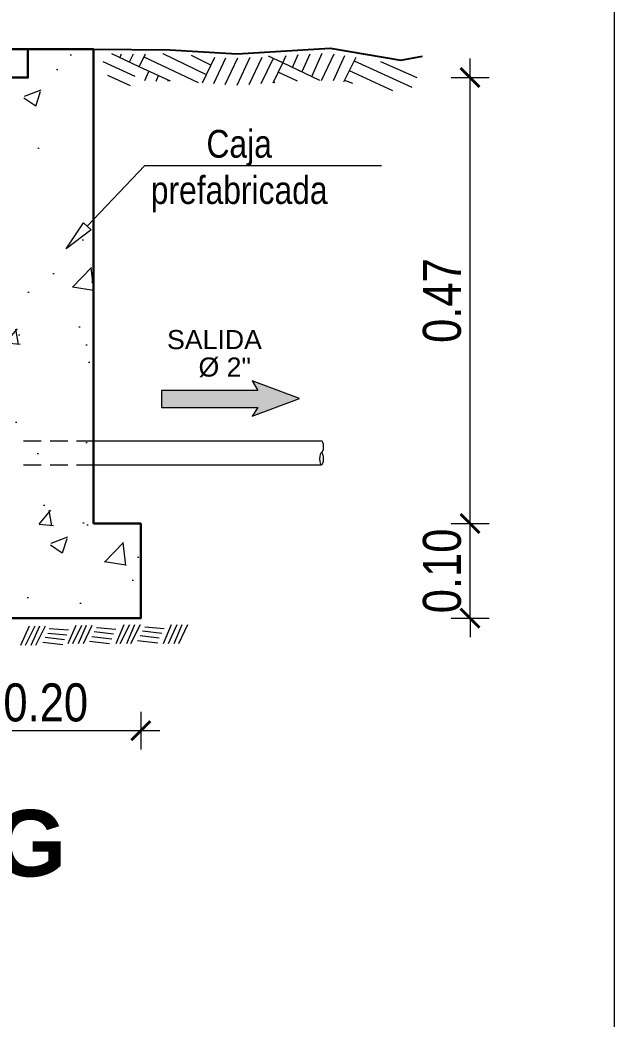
# Model space of a CAD drawing. Header units: metres. Extents: x 0 to 1935, y 0 to 1529.
# Drawn here: x 1890.378 to 1891.004, y 1482.178 to 1483.23 of the extents above; entities that cross this region are included whole.
import ezdxf
from ezdxf import colors
from ezdxf.entities.mleader import LeaderData, LeaderLine
from ezdxf.enums import TextEntityAlignment as Align
from ezdxf.math import Vec2, Vec3

# ---------------------------------------------------------------- set-up
doc = ezdxf.new("R2010")
doc.units = ezdxf.units.M
doc.header["$LTSCALE"] = 0.005
doc.layers.add('-Acero techos', color=252, linetype='Continuous', lineweight=13)
doc.layers.add('-Acotado', color=251, linetype='Continuous', lineweight=5)
for name, color, linetype in [('A_50_CotasExter', 7, 'Continuous'), ('G-TEXTOS-TITULOS', 4, 'Continuous'), ('PDF_0', 7, 'Continuous'), ('PDF_Sentido de flujo', 1, 'Continuous'), ('PDF_Text', 7, 'Continuous')]:
    doc.layers.add(name, color=color, linetype=linetype)
for name, color, linetype, true_color in [('PDF_Muro secundario', 7, 'Continuous', 0x545454), ('PDF_TERRENO', 7, 'Continuous', 0x954a00), ("PDF_Tub. de desague 4''", 7, 'Continuous', 0x002595)]:
    doc.layers.add(name, color=color, linetype=linetype, true_color=true_color)
doc.styles.add('-Arial Narrow', font='ARIALN.TTF')
doc.styles.add('25-TITULO', font='arialbd.ttf', dxfattribs={"height": 0.1})
doc.styles.add('PDF Arial-BoldMT', font='arial.ttf')
doc.dimstyles.new('Esc 1_20n', dxfattribs={"dimscale": 0.02, "dimtxt": 2, "dimasz": 1, "dimexe": 1, "dimexo": 1, "dimgap": 0.45, "dimtad": 1, "dimtoh": 1, "dimzin": 3, "dimdsep": 46, "dimtxsty": '-Arial Narrow', "dimblk": 'ARCHTICK', "dimcen": 1, "dimdle": 1, "dimclrd": 252, "dimclre": 252, "dimclrt": 252, "dimadec": 0, "dimazin": 0, "dimtfac": 1, "dimtix": 1, "dimtmove": 1, "dimatfit": 2, "dimldrblk": 'ARCHTICK', "dimfxl": 1, "dimfxlon": 1, "dimtolj": 2, "dimlwd": 5, "dimlwe": 5, "dimarcsym": 0})

# ---------------------------------------------------------------- blocks, each defined once
blk = doc.blocks.new('_ArchTick')
at = {"color": 0, "linetype": 'ByBlock', "const_width": 0.15}
blk.add_lwpolyline([(-0.5, -0.5), (0.5, 0.5)], dxfattribs=at)
blk = doc.blocks.new('*D324')
at = {"layer": 'A_50_CotasExter', "color": 252, "lineweight": 5, "ltscale": 0.005, "transparency": 16777216}
for p, q in [((1890.3051, 1482.5012), (1890.3051, 1482.4612)), ((1890.5054, 1482.5012), (1890.5054, 1482.4612)), ((1890.2851, 1482.4812), (1890.5254, 1482.4812))]:
    blk.add_line(p, q, dxfattribs=at)
at = {"layer": 'Defpoints', "color": 0, "ltscale": 0.005, "transparency": 16777216}
for p in [(1890.3051, 1482.5996), (1890.5054, 1482.5996), (1890.5054, 1482.4812)]:
    blk.add_point(p, dxfattribs=at)
at = {"layer": 'A_50_CotasExter', "color": 252, "lineweight": 5, "ltscale": 0.005, "transparency": 16777216, "xscale": 0.02, "yscale": 0.02, "zscale": 0.02, "rotation": 180}
blk.add_blockref('_ArchTick', (1890.3051, 1482.4812), dxfattribs=at)
at = {"layer": 'A_50_CotasExter', "color": 252, "lineweight": 5, "ltscale": 0.005, "transparency": 16777216, "xscale": 0.02, "yscale": 0.02, "zscale": 0.02}
blk.add_blockref('_ArchTick', (1890.5054, 1482.4812), dxfattribs=at)
at = {"layer": 'A_50_CotasExter', "color": 252, "ltscale": 0.005, "transparency": 16777216, "insert": (1890.4053, 1482.5107), "char_height": 0.04, "attachment_point": 5, "style": '-Arial Narrow'}
blk.add_mtext('\\A2;0.20', dxfattribs=at)
blk = doc.blocks.new('*D325')
at = {"layer": 'A_50_CotasExter', "color": 252, "lineweight": 5, "ltscale": 0.005, "transparency": 16777216}
for p, q in [((1890.8521, 1482.6993), (1890.8521, 1482.7193)), ((1890.8321, 1482.6993), (1890.8721, 1482.6993)), ((1890.8521, 1482.5996), (1890.8521, 1482.6993)), ((1890.8321, 1482.5996), (1890.8721, 1482.5996)), ((1890.8521, 1482.5996), (1890.8521, 1482.5796))]:
    blk.add_line(p, q, dxfattribs=at)
at = {"layer": 'Defpoints', "color": 0, "ltscale": 0.005, "transparency": 16777216}
for p in [(1890.5054, 1482.6993), (1890.8521, 1482.6993), (1890.5054, 1482.5996)]:
    blk.add_point(p, dxfattribs=at)
at = {"layer": 'A_50_CotasExter', "color": 252, "lineweight": 5, "ltscale": 0.005, "transparency": 16777216, "xscale": 0.02, "yscale": 0.02, "zscale": 0.02}
for p, rotation in [((1890.8521, 1482.6993), 270), ((1890.8521, 1482.5996), 90)]:
    blk.add_blockref('_ArchTick', p, dxfattribs=dict(at, rotation=rotation))
at = {"layer": 'A_50_CotasExter', "color": 252, "ltscale": 0.005, "transparency": 16777216, "insert": (1890.8227, 1482.6494), "char_height": 0.04, "attachment_point": 5, "rotation": 90, "style": '-Arial Narrow'}
blk.add_mtext('\\A2;0.10', dxfattribs=at)
blk = doc.blocks.new('*D326')
at = {"layer": 'A_50_CotasExter', "color": 252, "lineweight": 5, "ltscale": 0.005, "transparency": 16777216}
for p, q in [((1890.8521, 1482.6793), (1890.8521, 1483.189)), ((1890.8321, 1483.169), (1890.8721, 1483.169)), ((1890.8321, 1482.6993), (1890.8721, 1482.6993))]:
    blk.add_line(p, q, dxfattribs=at)
at = {"layer": 'Defpoints', "color": 0, "ltscale": 0.005, "transparency": 16777216}
for p in [(1890.3865, 1483.169), (1890.8521, 1483.169), (1890.5054, 1482.6993)]:
    blk.add_point(p, dxfattribs=at)
at = {"layer": 'A_50_CotasExter', "color": 252, "lineweight": 5, "ltscale": 0.005, "transparency": 16777216, "xscale": 0.02, "yscale": 0.02, "zscale": 0.02}
for p, rotation in [((1890.8521, 1483.169), 90), ((1890.8521, 1482.6993), 270)]:
    blk.add_blockref('_ArchTick', p, dxfattribs=dict(at, rotation=rotation))
at = {"layer": 'A_50_CotasExter', "color": 252, "ltscale": 0.005, "transparency": 16777216, "insert": (1890.8227, 1482.9341), "char_height": 0.04, "attachment_point": 5, "rotation": 90, "style": '-Arial Narrow'}
blk.add_mtext('\\A2;0.47', dxfattribs=at)
blk = doc.blocks.new('*D327')
at = {"layer": 'A_50_CotasExter', "color": 252, "lineweight": 5, "ltscale": 0.005, "transparency": 16777216}
for p, q in [((1889.857, 1483.2431), (1889.857, 1483.2831)), ((1890.4556, 1483.2431), (1890.4556, 1483.2831)), ((1889.837, 1483.2631), (1890.4756, 1483.2631))]:
    blk.add_line(p, q, dxfattribs=at)
at = {"layer": 'Defpoints', "color": 0, "ltscale": 0.005, "transparency": 16777216}
for p in [(1890.4556, 1483.2631), (1889.857, 1483.199), (1890.4556, 1483.199)]:
    blk.add_point(p, dxfattribs=at)
at = {"layer": 'A_50_CotasExter', "color": 252, "lineweight": 5, "ltscale": 0.005, "transparency": 16777216, "xscale": 0.02, "yscale": 0.02, "zscale": 0.02, "rotation": 180}
blk.add_blockref('_ArchTick', (1889.857, 1483.2631), dxfattribs=at)
at = {"layer": 'A_50_CotasExter', "color": 252, "lineweight": 5, "ltscale": 0.005, "transparency": 16777216, "xscale": 0.02, "yscale": 0.02, "zscale": 0.02}
blk.add_blockref('_ArchTick', (1890.4556, 1483.2631), dxfattribs=at)
at = {"layer": 'A_50_CotasExter', "color": 252, "ltscale": 0.005, "transparency": 16777216, "insert": (1890.1563, 1483.2926), "char_height": 0.04, "attachment_point": 5, "style": '-Arial Narrow'}
blk.add_mtext('\\A2;0.60', dxfattribs=at)
blk = doc.blocks.new('_ClosedBlank')
at = {"color": 0, "linetype": 'ByBlock', "lineweight": -2}
for p, q in [((-1, 0.167), (0, 0)), ((-1, 0.167), (-1, -0.167)), ((0, 0), (-1, -0.167))]:
    blk.add_line(p, q, dxfattribs=at)

msp = doc.modelspace()

# ---------------------------------------------------------------- hatches: boundary and pattern name
at = {"layer": '-Acero techos', "lineweight": 5, "ltscale": 0.005, "true_color": 0x939598}
h = msp.add_hatch(dxfattribs=at)
h.set_pattern_fill('AR-CONC', color=252, scale=0.001)
h.set_pattern_definition([(50, (72.65784, 38.88062), (0.182184669, -0.015939086), [0.01905, -0.20955]), (355, (72.65784, 38.88062), (-0.035243421, 0.191056845), [0.01524, -0.167640584]), (100.451445, (72.67302, 38.87929), (0.146941247, 0.175117752), [0.016190009, -0.178090245]), (46.1842, (72.65784, 38.93142), (0.27107904, -0.042042328), [0.028575, -0.314325]), (96.635558, (72.68043, 38.92791), (0.237404134, 0.247426125), [0.024285023, -0.267135608]), (351.184151, (72.65784, 38.93142), (0.237404134, 0.247426125), [0.022859967, -0.251459732]), (21, (72.68324, 38.91872), (0.151614391, -0.102265198), [0.01905, -0.20955]), (326, (72.68324, 38.91872), (0.061802028, 0.184187966), [0.01524, -0.16764]), (71.451445, (72.69588, 38.9102), (0.213416419, 0.081922769), [0.016190009, -0.178089938]), (37.5, (72.65784, 38.88062), (0.0030886033, 0.0845550389), [0, -0.165608, 0, -0.17018, 0, -0.168275]), (7.5, (72.65784, 38.88062), (0.0668196625, 0.1001805748), [0, -0.097028, 0, -0.161798, 0, -0.064135]), (327.5, (72.6012, 38.88062), (0.1355905952, -0.005728744), [0, -0.0635, 0, -0.19812, 0, -0.26289]), (317.5, (72.5758, 38.88062), (0.1481291814, 0.025426491), [0, -0.08255, 0, -0.131572, 0, -0.18669])])
h.paths.add_polyline_path([(1890.35495, 1482.69932), (1890.30507, 1482.69932), (1890.30507, 1482.59956), (1890.50544, 1482.59956), (1890.50544, 1482.69932), (1890.45556, 1482.69932), (1890.45556, 1483.19896), (1890.38647, 1483.19894), (1890.38647, 1483.16898), (1890.35495, 1483.16899)])
h.paths.add_polyline_path([(1889.95676, 1483.16896), (1889.92647, 1483.16896), (1889.92647, 1483.19896), (1889.85785, 1483.19896), (1889.85701, 1483.19895), (1889.85701, 1482.69932), (1889.80713, 1482.69932), (1889.80713, 1482.59956), (1890.00664, 1482.59956), (1890.00664, 1482.69932), (1889.95676, 1482.69932)])

# ---------------------------------------------------------------- linework, layer by layer
at = {"layer": '-Acero techos', "color": 18, "ltscale": 0.005, "true_color": 0x000000}
msp.add_lwpolyline([(1887.88844, 1483.77149), (1891.00367, 1483.77149), (1891.00367, 1480.3801), (1887.88844, 1480.3801)], close=True, dxfattribs=at)
at = {"layer": 'PDF_0', "lineweight": 25}
msp.add_lwpolyline([(1890.45556, 1483.19896), (1890.53587, 1483.19811), (1890.60689, 1483.19389), (1890.70495, 1483.19981), (1890.77935, 1483.18712), (1890.80218, 1483.19135)], dxfattribs=at)
at = {"layer": 'PDF_Muro secundario', "color": 18, "lineweight": 30, "true_color": 0x000000}
for points in [[(1889.92647, 1483.16896), (1890.38647, 1483.16896), (1890.38647, 1483.19896), (1889.92647, 1483.19896)], [(1890.45556, 1482.69932), (1890.50544, 1482.69932), (1890.50544, 1482.59956), (1890.30507, 1482.59956), (1890.30507, 1482.69932), (1890.35495, 1482.69932), (1890.35495, 1483.16899), (1890.38647, 1483.16898), (1890.38647, 1483.19894), (1890.45556, 1483.19896)]]:
    msp.add_lwpolyline(points, close=True, dxfattribs=at)
at = {"layer": 'PDF_Sentido de flujo', "lineweight": 5}
msp.add_lwpolyline([(1890.62851, 1482.82154), (1890.62259, 1482.81224), (1890.67247, 1482.83084), (1890.62259, 1482.84943), (1890.62851, 1482.83929), (1890.52706, 1482.83929), (1890.52706, 1482.82154)], close=True, dxfattribs=at)
at = {"layer": 'PDF_Sentido de flujo', "transparency": 33554559}
for points in [[(1890.6488, 1482.83929), (1890.52706, 1482.83929), (1890.67247, 1482.83084)], [(1890.52706, 1482.83929), (1890.67247, 1482.83084), (1890.52706, 1482.83084)], [(1890.62259, 1482.84943), (1890.6488, 1482.83929), (1890.62851, 1482.83929)], [(1890.67247, 1482.83084), (1890.52706, 1482.83084), (1890.64711, 1482.82154)], [(1890.52706, 1482.83084), (1890.64711, 1482.82154), (1890.52706, 1482.82154)], [(1890.62851, 1482.82154), (1890.64711, 1482.82154), (1890.62259, 1482.81224)]]:
    msp.add_solid(points, dxfattribs=at)
at = {"layer": 'PDF_TERRENO', "lineweight": 5}
for points in [[(1890.50375, 1483.18036), (1890.475, 1483.19389)], [(1890.48346, 1483.18966), (1890.48515, 1483.19389)], [(1890.4936, 1483.18543), (1890.49783, 1483.19389)], [(1890.53672, 1483.16514), (1890.50375, 1483.18036), (1890.51051, 1483.19389)], [(1890.56631, 1483.16345), (1890.50882, 1483.19051)], [(1890.57476, 1483.17191), (1890.52911, 1483.19389)], [(1890.57899, 1483.18205), (1890.5587, 1483.1922)], [(1890.57053, 1483.16345), (1890.58321, 1483.19051)], [(1890.58237, 1483.16261), (1890.59505, 1483.18966)], [(1890.5942, 1483.16176), (1890.60773, 1483.18966)], [(1890.60689, 1483.16092), (1890.62041, 1483.19051)], [(1890.61957, 1483.16176), (1890.63309, 1483.19051)], [(1890.63225, 1483.16261), (1890.64493, 1483.18882)], [(1890.69396, 1483.16599), (1890.65507, 1483.18459), (1890.63986, 1483.19135)], [(1890.64493, 1483.16345), (1890.65507, 1483.18459), (1890.65846, 1483.1922)], [(1890.66522, 1483.17952), (1890.67114, 1483.19304)], [(1890.67536, 1483.17529), (1890.68382, 1483.19389)], [(1890.68551, 1483.17022), (1890.6965, 1483.19473)], [(1890.69565, 1483.16599), (1890.70918, 1483.19389)], [(1890.70833, 1483.16599), (1890.72017, 1483.1922)], [(1890.71932, 1483.1643), (1890.73201, 1483.19051)], [(1890.49952, 1483.17022), (1890.4657, 1483.18543)], [(1890.7709, 1483.155), (1890.72524, 1483.17613)], [(1890.79118, 1483.15838), (1890.73032, 1483.18628)], [(1890.79626, 1483.16853), (1890.75821, 1483.18543)], [(1890.49445, 1483.16007), (1890.47077, 1483.17106)], [(1890.50966, 1483.16599), (1890.51389, 1483.17529)], [(1890.5215, 1483.16514), (1890.52404, 1483.17106)], [(1890.53418, 1483.16514), (1890.53418, 1483.16599)], [(1890.67029, 1483.16514), (1890.65, 1483.17444)], [(1890.72862, 1483.16261), (1890.72017, 1483.16599)], [(1890.64662, 1483.16345), (1890.64493, 1483.1643)], [(1890.38792, 1482.59111), (1890.37862, 1482.57082)], [(1890.39384, 1482.59111), (1890.3837, 1482.57082)], [(1890.39891, 1482.59111), (1890.38961, 1482.57082)], [(1890.40483, 1482.59111), (1890.39469, 1482.57082)], [(1890.42935, 1482.58688), (1890.40906, 1482.58857)], [(1890.43696, 1482.59196), (1890.4285, 1482.57251)], [(1890.44288, 1482.59196), (1890.43358, 1482.57251)], [(1890.44795, 1482.59196), (1890.43949, 1482.57251)], [(1890.45387, 1482.59196), (1890.44457, 1482.57251)], [(1890.47923, 1482.58773), (1890.45894, 1482.58942)], [(1890.48768, 1482.5928), (1890.47923, 1482.57251)], [(1890.4936, 1482.5928), (1890.48346, 1482.57251)], [(1890.49867, 1482.5928), (1890.49022, 1482.57251)], [(1890.50459, 1482.5928), (1890.49445, 1482.57251)], [(1890.52995, 1482.58857), (1890.50966, 1482.59026)], [(1890.53756, 1482.5928), (1890.52911, 1482.57251)], [(1890.54348, 1482.5928), (1890.53418, 1482.57251)], [(1890.54855, 1482.5928), (1890.5401, 1482.57251)], [(1890.55447, 1482.5928), (1890.54517, 1482.57251)], [(1890.42512, 1482.57674), (1890.40483, 1482.57927)], [(1890.42766, 1482.58181), (1890.40737, 1482.5835)], [(1890.475, 1482.57758), (1890.45387, 1482.58012)], [(1890.47669, 1482.58266), (1890.4564, 1482.58519)], [(1890.52488, 1482.57843), (1890.50459, 1482.58097)], [(1890.52742, 1482.5835), (1890.50713, 1482.58604)], [(1890.42343, 1482.57167), (1890.4023, 1482.5742)], [(1890.47247, 1482.57251), (1890.45133, 1482.57505)], [(1890.52319, 1482.57336), (1890.50205, 1482.57589)]]:
    msp.add_lwpolyline(points, dxfattribs=at)
at = {"layer": "PDF_Tub. de desague 4''", "lineweight": 9}
for points in [[(1890.38201, 1482.7864), (1890.40061, 1482.7864)], [(1890.4099, 1482.7864), (1890.4285, 1482.7864)], [(1890.4378, 1482.7864), (1890.45556, 1482.7864)], [(1890.45556, 1482.7864), (1890.69481, 1482.7864)], [(1890.38201, 1482.76104), (1890.40061, 1482.76104)], [(1890.4099, 1482.76104), (1890.4285, 1482.76104)], [(1890.4378, 1482.76104), (1890.45556, 1482.76104)], [(1890.45556, 1482.76104), (1890.69481, 1482.76104)]]:
    msp.add_lwpolyline(points, dxfattribs=at)
for points in [[(1890.69781, 1482.78017), (1890.69781, 1482.78367), (1890.69686, 1482.78651), (1890.6957, 1482.78651)], [(1890.6957, 1482.77383), (1890.69686, 1482.77383), (1890.69781, 1482.77666), (1890.69781, 1482.78017)], [(1890.6957, 1482.77383), (1890.69453, 1482.77383), (1890.69358, 1482.77099), (1890.69358, 1482.76748)], [(1890.69358, 1482.76748), (1890.69358, 1482.76398), (1890.69453, 1482.76114), (1890.6957, 1482.76114)], [(1890.69781, 1482.76748), (1890.69781, 1482.77099), (1890.69686, 1482.77383), (1890.6957, 1482.77383)], [(1890.6957, 1482.76114), (1890.69686, 1482.76114), (1890.69781, 1482.76398), (1890.69781, 1482.76748)]]:
    msp.add_open_spline(points, degree=3, dxfattribs=at)

# ---------------------------------------------------------------- texts
at = {"layer": 'G-TEXTOS-TITULOS', "color": 219, "true_color": 0x642165, "style": '25-TITULO'}
msp.add_text('CORTE G-G', height=0.07, dxfattribs=at).set_placement((1890.14998, 1482.36273), align=Align.MIDDLE_CENTER)
at = {"layer": 'PDF_Text', "char_height": 0.020096, "attachment_point": 4, "style": 'PDF Arial-BoldMT'}
for s, insert in [('SALIDA', (1890.53303, 1482.89287)), ('Ø 2"', (1890.56619, 1482.86372))]:
    msp.add_mtext(s, dxfattribs=dict(at, insert=insert))

# ---------------------------------------------------------------- dimensions: what is measured, and where the dimension line sits
at = {"layer": 'A_50_CotasExter', "color": 18, "ltscale": 0.005, "true_color": 0x000000}
for p1, p2, distance, picture, middle in [((1889.85701, 1483.19896), (1890.45556, 1483.19896), 0.06417, '*D327', (1890.15628, 1483.29255)), ((1890.50544, 1482.59956), (1890.50544, 1482.69932), -0.3467, '*D325', (1890.82272, 1482.64944))]:
    dim = msp.add_aligned_dim(p1=p1, p2=p2, distance=distance, dimstyle='Esc 1_20n', dxfattribs=at)
    dim.commit()
    dim.dimension.update_dxf_attribs({"geometry": picture, "text_midpoint": middle})
for base, p1, p2, angle, picture, middle in [((1890.85214, 1483.16898), (1890.50544, 1482.69932), (1890.38647, 1483.16898), 270, '*D326', (1890.82272, 1482.93415)), ((1890.50544, 1482.48124), (1890.30507, 1482.59956), (1890.50544, 1482.59956), 180, '*D324', (1890.40525, 1482.51067))]:
    dim = msp.add_linear_dim(base=base, p1=p1, p2=p2, angle=angle, dimstyle='Esc 1_20n', dxfattribs=at)
    dim.commit()
    dim.dimension.update_dxf_attribs({"geometry": picture, "text_midpoint": middle})

# ---------------------------------------------------------------- leaders
at = {"layer": '-Acotado'}
ml = msp.add_multileader_mtext('Standard', dxfattribs=at)
ml.set_content('Caja\\Pprefabricada', color=7, style='-Arial Narrow')
ml.set_leader_properties(color=7, linetype='Continuous', lineweight=0)
ml.set_arrow_properties(name='CLOSEDBLANK')
ml.build(insert=Vec2(0, 0))
ml.multileader.update_dxf_attribs({"has_dogleg": 0, "text_left_attachment_type": 6, "text_right_attachment_type": 6, "dogleg_length": 0, "arrow_head_size": 0.03248, "scale": 0.025})
ctx = ml.context
ctx.base_point, ctx.scale, ctx.char_height, ctx.arrow_head_size, ctx.landing_gap_size, ctx.plane_origin = Vec3(1890.50961, 1483.07647), 0.025, 0.0292329, 0.03248, 0.00812, Vec3(1890.53435, 1483.67454)
ctx.left_attachment, ctx.right_attachment, ctx.text_align_type = 6, 6, 1
notes = []
notes.append((ctx, [(0, (1, 1, 0), (1890.50961, 1483.07647), (1, 0), 0, [(0, [(1890.42679, 1482.9887)], 0, [])])]))
ctx.mtext.insert, ctx.mtext.alignment, ctx.mtext.flow_direction = Vec3(1890.60899, 1483.11381), 2, 5
for ctx, leaders in notes:
    for number, flags, end, landing, length, lines in leaders:
        leader = LeaderData()
        leader.index, (leader.has_last_leader_line, leader.has_dogleg_vector, leader.attachment_direction) = number, flags
        leader.last_leader_point, leader.dogleg_vector, leader.dogleg_length = Vec3(end), Vec3(landing), length
        for number, points, colour, breaks in lines:
            line = LeaderLine()
            line.index, line.vertices, line.color, line.breaks = number, Vec3.list(points), colors.encode_raw_color(colour), breaks
            leader.lines.append(line)
        ctx.leaders.append(leader)

doc.saveas('drawing.dxf')
